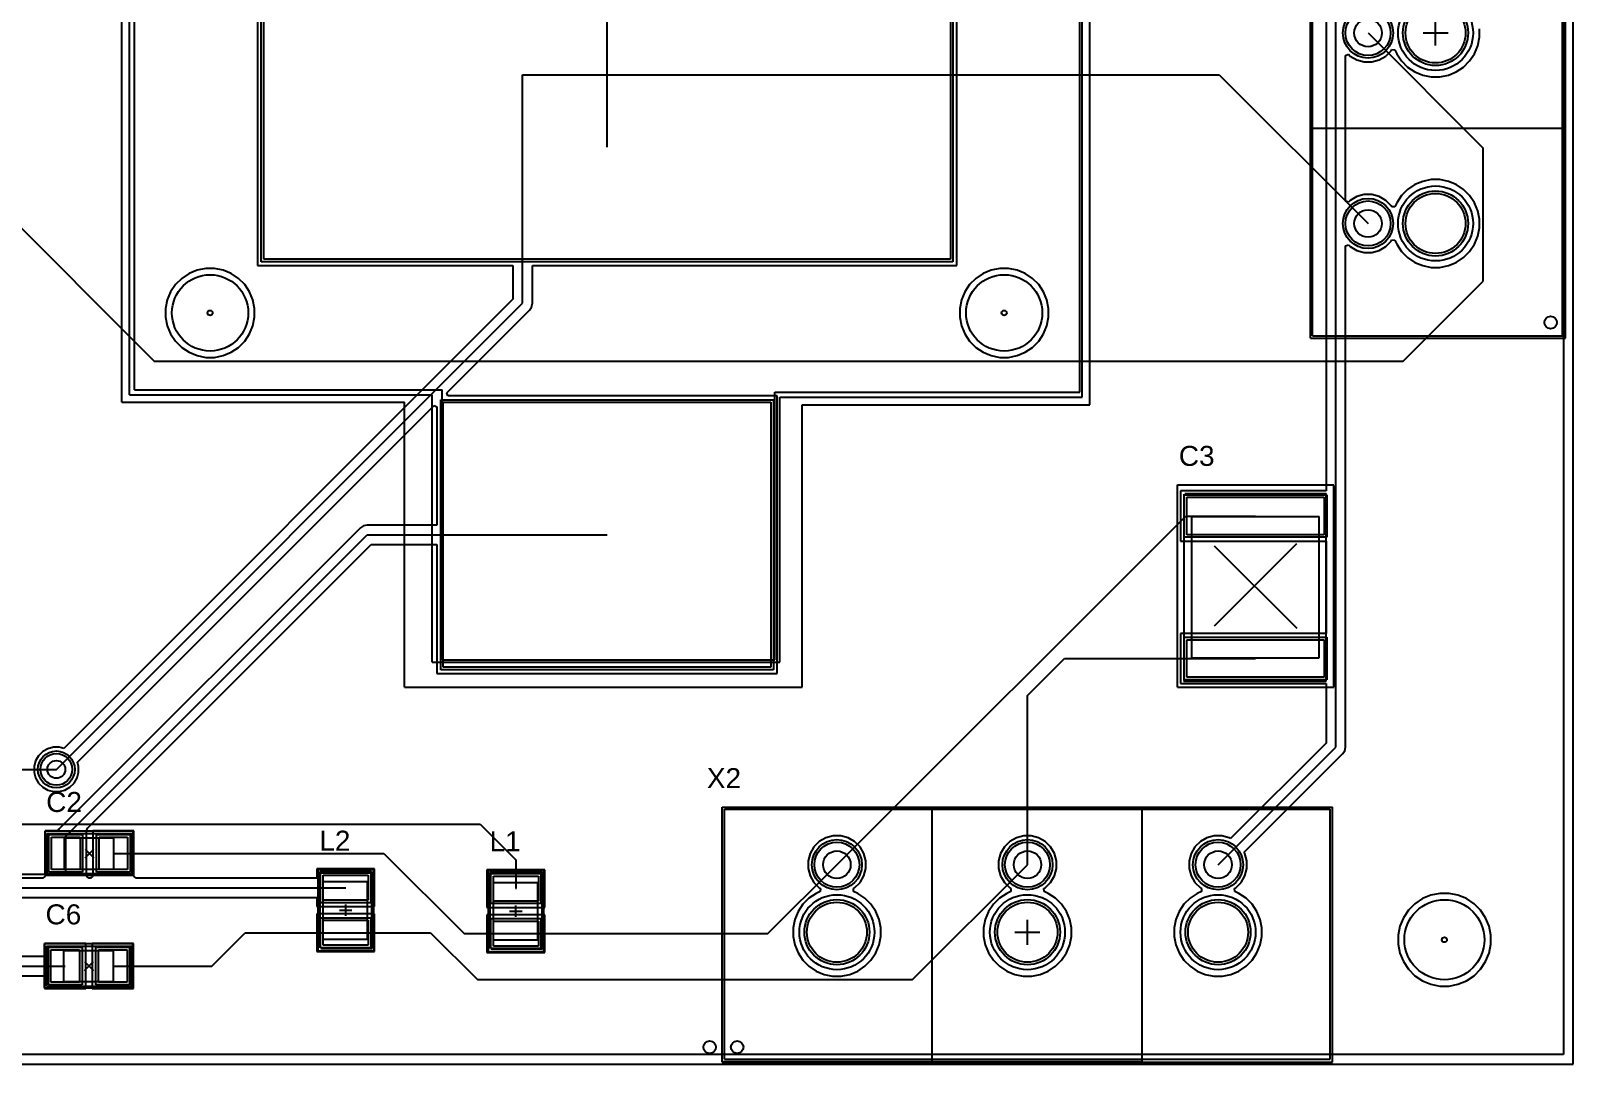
# Model space of a CAD drawing. Header units: millimetres. Extents: x 5 to 135, y 0 to 70.
# Drawn here: x 73.5 to 135.1, y 0 to 41.4 of the extents above; entities that cross this region are included whole.
import ezdxf

# ---------------------------------------------------------------- set-up
doc = ezdxf.new("R2010")
doc.units = ezdxf.units.MM
for name, color, linetype in [('BottomLayer', 5, 'Continuous'), ('BottomSolder', 6, 'Continuous'), ('Mechanical1', 6, 'Continuous'), ('Mechanical15', 56, 'Continuous'), ('MultiLayer', 9, 'Continuous'), ('PadHoleLayer', 156, 'Continuous'), ('TopLayer', 1, 'Continuous'), ('TopOverlay', 2, 'Continuous'), ('TopSolder', 216, 'Continuous'), ('ViaHoleLayer', 16, 'Continuous')]:
    doc.layers.add(name, color=color, linetype=linetype)
doc.styles.add('Arial', font='arial.ttf', dxfattribs={"height": 0.2})

# ---------------------------------------------------------------- blocks, each defined once
blk = doc.blocks.new('CON__WJ06_03P_1')
at = {"layer": 'BottomLayer'}
for centre, radius in [((-7.62, 2.7), 0.9), ((0, 2.7), 0.9), ((7.62, 2.7), 0.9), ((-7.62, 0), 1.2), ((0, 0), 1.2), ((7.62, 0), 1.2)]:
    blk.add_circle(centre, radius, dxfattribs=at)
at = {"layer": 'BottomSolder'}
for centre, radius in [((-7.62, 2.7), 1.002), ((0, 2.7), 1.002), ((7.62, 2.7), 1.002), ((-7.62, 0), 1.302), ((0, 0), 1.302), ((7.62, 0), 1.302)]:
    blk.add_circle(centre, radius, dxfattribs=at)
at = {"layer": 'Mechanical1'}
for p, q in [((-12.12, 4.92), (12.1, 4.92)), ((-12.12, -5.08), (-12.12, 4.92)), ((12.1, -5.08), (12.1, 4.92)), ((-12.12, -5.08), (12.1, -5.08))]:
    blk.add_line(p, q, dxfattribs=at)
blk.add_circle((-11.61, -4.6), 0.25, dxfattribs=at)
at = {"layer": 'Mechanical15'}
for p, q in [((-12.21, 5), (4.59, 5)), ((-12.21, -5.175), (-12.21, 5)), ((4.59, -5.175), (4.59, 5)), ((-0.5, 0), (0.5, 0)), ((0, -0.5), (0, 0.5)), ((-12.21, -5.175), (4.59, -5.175))]:
    blk.add_line(p, q, dxfattribs=at)
at = {"layer": 'MultiLayer'}
for centre, radius in [((-7.62, 2.7), 0.9), ((0, 2.7), 0.9), ((7.62, 2.7), 0.9), ((-7.62, 0), 1.2), ((0, 0), 1.2), ((7.62, 0), 1.2)]:
    blk.add_circle(centre, radius, dxfattribs=at)
at = {"layer": 'PadHoleLayer'}
for centre, radius in [((-7.62, 2.7), 0.55), ((0, 2.7), 0.55), ((7.62, 2.7), 0.55), ((-7.62, 0), 1.5), ((0, 0), 1.5), ((7.62, 0), 1.5)]:
    blk.add_circle(centre, radius, dxfattribs=at)
at = {"layer": 'TopLayer'}
for centre, radius in [((-7.62, 2.7), 0.9), ((0, 2.7), 0.9), ((7.62, 2.7), 0.9), ((-7.62, 0), 1.2), ((0, 0), 1.2), ((7.62, 0), 1.2)]:
    blk.add_circle(centre, radius, dxfattribs=at)
at = {"layer": 'TopOverlay'}
for p, q in [((-12.21, -5.2), (-12.21, 5)), ((-12.21, 5), (4.59, 5)), ((-3.81, -5.2), (-3.81, 5)), ((4.59, 5), (12.2, 5)), ((4.59, -5.2), (4.59, 5)), ((12.2, -5.2), (12.2, 5)), ((-12.21, -5.2), (4.59, -5.2)), ((4.59, -5.2), (12.2, -5.2))]:
    blk.add_line(p, q, dxfattribs=at)
blk.add_circle((-12.71, -4.6), 0.25, dxfattribs=at)
at = {"layer": 'TopSolder'}
for centre, radius in [((-7.62, 2.7), 1.002), ((0, 2.7), 1.002), ((7.62, 2.7), 1.002), ((-7.62, 0), 1.302), ((0, 0), 1.302), ((7.62, 0), 1.302)]:
    blk.add_circle(centre, radius, dxfattribs=at)
blk = doc.blocks.new('CON__WJ06_04P_2')
at = {"layer": 'BottomLayer'}
for centre, radius in [((-15.24, 2.7), 0.9), ((-7.62, 2.7), 0.9), ((0, 2.7), 0.9), ((7.63, 2.7), 0.9), ((-15.24, 0), 1.2), ((-7.62, 0), 1.2), ((0, 0), 1.2), ((7.62, 0), 1.2)]:
    blk.add_circle(centre, radius, dxfattribs=at)
at = {"layer": 'BottomSolder'}
for centre, radius in [((-15.24, 2.7), 1.002), ((-7.62, 2.7), 1.002), ((0, 2.7), 1.002), ((7.63, 2.7), 1.002), ((-15.24, 0), 1.302), ((-7.62, 0), 1.302), ((0, 0), 1.302), ((7.62, 0), 1.302)]:
    blk.add_circle(centre, radius, dxfattribs=at)
at = {"layer": 'Mechanical1'}
for p, q in [((-19.74, 4.92), (12.1, 4.92)), ((-19.74, 4.92), (-19.74, -5.08)), ((12.1, 4.92), (12.1, -5.08)), ((-19.74, -5.08), (12.1, -5.08))]:
    blk.add_line(p, q, dxfattribs=at)
blk.add_circle((-19.2, -4.6), 0.25, dxfattribs=at)
at = {"layer": 'Mechanical15'}
for p, q in [((-19.83, 5), (12.2, 5)), ((-19.83, 5), (-19.83, -5.175)), ((12.2, 5), (12.2, -5.175)), ((-8.12, 0), (-7.12, 0)), ((-7.62, 0.5), (-7.62, -0.5)), ((-19.83, -5.175), (12.2, -5.175))]:
    blk.add_line(p, q, dxfattribs=at)
at = {"layer": 'MultiLayer'}
for centre, radius in [((-15.24, 2.7), 0.9), ((-7.62, 2.7), 0.9), ((0, 2.7), 0.9), ((7.63, 2.7), 0.9), ((-15.24, 0), 1.2), ((-7.62, 0), 1.2), ((0, 0), 1.2), ((7.62, 0), 1.2)]:
    blk.add_circle(centre, radius, dxfattribs=at)
at = {"layer": 'PadHoleLayer'}
for centre, radius in [((-15.24, 2.7), 0.55), ((-7.62, 2.7), 0.55), ((0, 2.7), 0.55), ((7.63, 2.7), 0.55), ((-15.24, 0), 1.5), ((-7.62, 0), 1.5), ((0, 0), 1.5), ((7.62, 0), 1.5)]:
    blk.add_circle(centre, radius, dxfattribs=at)
at = {"layer": 'TopLayer'}
for centre, radius in [((-15.24, 2.7), 0.9), ((-7.62, 2.7), 0.9), ((0, 2.7), 0.9), ((7.63, 2.7), 0.9), ((-15.24, 0), 1.2), ((-7.62, 0), 1.2), ((0, 0), 1.2), ((7.62, 0), 1.2)]:
    blk.add_circle(centre, radius, dxfattribs=at)
at = {"layer": 'TopOverlay'}
for p, q in [((-19.83, 5), (-19.83, -5.2)), ((-19.83, 5), (-3.03, 5)), ((-11.43, 5), (-11.43, -5.2)), ((-3.87, 5), (12.2, 5)), ((-3.87, 5), (-3.87, -5.2)), ((3.78, 5), (3.78, -5.2)), ((12.2, 5), (12.2, -5.2)), ((-19.83, -5.2), (-3.03, -5.2)), ((-3.87, -5.2), (12.2, -5.2))]:
    blk.add_line(p, q, dxfattribs=at)
blk.add_circle((-19.2, -4.6), 0.25, dxfattribs=at)
at = {"layer": 'TopSolder'}
for centre, radius in [((-15.24, 2.7), 1.002), ((-7.62, 2.7), 1.002), ((0, 2.7), 1.002), ((7.63, 2.7), 1.002), ((-15.24, 0), 1.302), ((-7.62, 0), 1.302), ((0, 0), 1.302), ((7.62, 0), 1.302)]:
    blk.add_circle(centre, radius, dxfattribs=at)
blk = doc.blocks.new('MOSFET_4')
at = {"layer": 'BottomLayer'}
for p, q in [((-6.55, 23.7), (6.55, 23.7)), ((-6.55, 13.1), (-6.55, 23.7)), ((6.55, 23.7), (6.55, 13.1)), ((6.55, 13.1), (-6.55, 13.1)), ((-13.725, 7.375), (13.725, 7.375)), ((-13.725, -7.375), (-13.725, 7.375)), ((13.725, 7.375), (13.725, -7.375)), ((13.725, -7.375), (-13.725, -7.375)), ((-6.55, -13.1), (6.55, -13.1)), ((-6.55, -23.7), (-6.55, -13.1)), ((6.55, -13.1), (6.55, -23.7)), ((6.55, -23.7), (-6.55, -23.7))]:
    blk.add_line(p, q, dxfattribs=at)
at = {"layer": 'BottomSolder'}
for p, q in [((-6.652, 23.802), (6.652, 23.802)), ((-6.652, 12.998), (-6.652, 23.802)), ((6.652, 23.802), (6.652, 12.998)), ((6.652, 12.998), (-6.652, 12.998)), ((-13.827, 7.477), (13.827, 7.477)), ((-13.827, -7.477), (-13.827, 7.477)), ((13.827, 7.477), (13.827, -7.477)), ((13.827, -7.477), (-13.827, -7.477)), ((-6.652, -12.998), (6.652, -12.998)), ((-6.652, -23.802), (-6.652, -12.998)), ((6.652, -12.998), (6.652, -23.802)), ((6.652, -23.802), (-6.652, -23.802))]:
    blk.add_line(p, q, dxfattribs=at)
for centre in [(-15.875, 9.525), (15.875, 9.525), (-15.875, -9.525), (15.875, -9.525)]:
    blk.add_circle(centre, 0.102, dxfattribs=at)
at = {"layer": 'Mechanical1'}
for p, q in [((-6.7, 23.4), (6.7, 23.4)), ((-6.7, 12.7), (-6.7, 23.4)), ((6.7, 12.6), (6.7, 23.4)), ((-18.9, 12.7), (-6.7, 12.7)), ((-18.9, -12.6), (-18.9, 12.7)), ((6.7, 12.6), (18.9, 12.6)), ((18.9, -12.7), (18.9, 12.6)), ((-18.9, -12.6), (-6.6, -12.6)), ((-6.6, -23.4), (-6.6, -12.6)), ((6.7, -23.4), (6.7, -12.7)), ((6.7, -12.7), (18.9, -12.7)), ((-6.6, -23.4), (6.7, -23.4))]:
    blk.add_line(p, q, dxfattribs=at)
at = {"layer": 'Mechanical15'}
for p, q in [((-6.8, 23.5), (-6.7, 23.6)), ((-6.8, 12.9), (-6.8, 23.5)), ((-6.7, 23.6), (6.9, 23.6)), ((6.9, 12.8), (6.9, 23.6)), ((-19.1, 12.9), (-6.8, 12.9)), ((-19.1, -12.8), (-19.1, 12.9)), ((6.9, 12.8), (19, 12.8)), ((19, -12.9), (19, 12.8)), ((0, -2.9), (0, 2.5)), ((-2.3, 0), (2.2, 0)), ((-19.1, -12.8), (-7, -12.8)), ((-7, -23.5), (-7, -12.8)), ((6.9, -23.5), (6.9, -12.9)), ((6.9, -12.9), (6.9, -12.9)), ((6.9, -12.9), (19, -12.9)), ((-7, -23.5), (6.9, -23.5))]:
    blk.add_line(p, q, dxfattribs=at)
at = {"layer": 'MultiLayer'}
for p, q in [((-6.55, 23.7), (6.55, 23.7)), ((-6.55, 13.1), (-6.55, 23.7)), ((6.55, 23.7), (6.55, 13.1)), ((6.55, 13.1), (-6.55, 13.1)), ((-13.725, 7.375), (13.725, 7.375)), ((-13.725, -7.375), (-13.725, 7.375)), ((13.725, 7.375), (13.725, -7.375)), ((13.725, -7.375), (-13.725, -7.375)), ((-6.55, -13.1), (6.55, -13.1)), ((-6.55, -23.7), (-6.55, -13.1)), ((6.55, -13.1), (6.55, -23.7)), ((6.55, -23.7), (-6.55, -23.7))]:
    blk.add_line(p, q, dxfattribs=at)
at = {"layer": 'PadHoleLayer'}
for centre in [(-15.875, 9.525), (15.875, 9.525), (-15.875, -9.525), (15.875, -9.525)]:
    blk.add_circle(centre, 1.525, dxfattribs=at)
at = {"layer": 'TopLayer'}
for p, q in [((-6.55, 23.7), (6.55, 23.7)), ((-6.55, 13.1), (-6.55, 23.7)), ((6.55, 23.7), (6.55, 13.1)), ((6.55, 13.1), (-6.55, 13.1)), ((-13.725, 7.375), (13.725, 7.375)), ((-13.725, -7.375), (-13.725, 7.375)), ((13.725, 7.375), (13.725, -7.375)), ((13.725, -7.375), (-13.725, -7.375)), ((-6.55, -13.1), (6.55, -13.1)), ((-6.55, -23.7), (-6.55, -13.1)), ((6.55, -13.1), (6.55, -23.7)), ((6.55, -23.7), (-6.55, -23.7))]:
    blk.add_line(p, q, dxfattribs=at)
at = {"layer": 'TopOverlay'}
for p, q in [((-7.9, 24.3), (7.8, 24.3)), ((-7.9, 13.1), (-7.9, 24.3)), ((7.8, 13.1), (7.8, 24.3)), ((-19.4, 13.1), (-7.9, 13.1)), ((-19.4, -13.1), (-19.4, 13.1)), ((7.8, 13.1), (19.3, 13.1)), ((19.3, -13.2), (19.3, 13.1)), ((-19.4, -13.1), (-8.1, -13.1)), ((-8.1, -24.5), (-8.1, -13.1)), ((7.8, -13.2), (19.3, -13.2)), ((7.8, -24.5), (7.8, -13.2)), ((-8.1, -24.5), (7.8, -24.5))]:
    blk.add_line(p, q, dxfattribs=at)
at = {"layer": 'TopSolder'}
for p, q in [((-6.652, 23.802), (6.652, 23.802)), ((-6.652, 12.998), (-6.652, 23.802)), ((6.652, 23.802), (6.652, 12.998)), ((6.652, 12.998), (-6.652, 12.998)), ((-13.827, 7.477), (13.827, 7.477)), ((-13.827, -7.477), (-13.827, 7.477)), ((13.827, 7.477), (13.827, -7.477)), ((13.827, -7.477), (-13.827, -7.477)), ((-6.652, -12.998), (6.652, -12.998)), ((-6.652, -23.802), (-6.652, -12.998)), ((6.652, -12.998), (6.652, -23.802)), ((6.652, -23.802), (-6.652, -23.802))]:
    blk.add_line(p, q, dxfattribs=at)
for centre in [(-15.875, 9.525), (15.875, 9.525), (-15.875, -9.525), (15.875, -9.525)]:
    blk.add_circle(centre, 0.102, dxfattribs=at)
blk = doc.blocks.new('INDUCTOR_0805_15')
at = {"layer": 'BottomLayer'}
for p, q in [((-1.4, 0.9), (-0.4, 0.9)), ((-1.4, -0.9), (-1.4, 0.9)), ((-0.4, 0.9), (-0.4, -0.9)), ((0.4, 0.9), (1.4, 0.9)), ((0.4, -0.9), (0.4, 0.9)), ((1.4, 0.9), (1.4, -0.9)), ((-0.4, -0.9), (-1.4, -0.9)), ((1.4, -0.9), (0.4, -0.9))]:
    blk.add_line(p, q, dxfattribs=at)
at = {"layer": 'BottomSolder'}
for p, q in [((-1.502, 1.002), (-0.298, 1.002)), ((-1.502, -1.002), (-1.502, 1.002)), ((-0.298, 1.002), (-0.298, -1.002)), ((0.298, 1.002), (1.502, 1.002)), ((0.298, -1.002), (0.298, 1.002)), ((1.502, 1.002), (1.502, -1.002)), ((-0.298, -1.002), (-1.502, -1.002)), ((1.502, -1.002), (0.298, -1.002))]:
    blk.add_line(p, q, dxfattribs=at)
at = {"layer": 'Mechanical1'}
for p, q in [((-1.15, 0.9), (1.15, 0.9)), ((-1.15, 0.9), (-1.15, -0.875)), ((1.15, 0.9), (1.15, -0.875)), ((-1.15, -0.875), (1.15, -0.875))]:
    blk.add_line(p, q, dxfattribs=at)
at = {"layer": 'Mechanical15'}
for p, q in [((-1.525, 1), (-1.525, -1.05)), ((-1.5, 1.025), (1.55, 1.025)), ((1.55, 1.025), (1.55, -1.025)), ((-0.225, 0), (0.225, 0)), ((0, 0.25), (0, -0.25)), ((-1.525, -1.05), (1.525, -1.05)), ((1.55, -1.025), (1.525, -1.05))]:
    blk.add_line(p, q, dxfattribs=at)
at = {"layer": 'MultiLayer'}
for p, q in [((-1.4, 0.9), (-0.4, 0.9)), ((-1.4, -0.9), (-1.4, 0.9)), ((-0.4, 0.9), (-0.4, -0.9)), ((0.4, 0.9), (1.4, 0.9)), ((0.4, -0.9), (0.4, 0.9)), ((1.4, 0.9), (1.4, -0.9)), ((-0.4, -0.9), (-1.4, -0.9)), ((1.4, -0.9), (0.4, -0.9))]:
    blk.add_line(p, q, dxfattribs=at)
at = {"layer": 'TopLayer'}
for p, q in [((-1.4, 0.9), (-0.4, 0.9)), ((-1.4, -0.9), (-1.4, 0.9)), ((-0.4, 0.9), (-0.4, -0.9)), ((0.4, 0.9), (1.4, 0.9)), ((0.4, -0.9), (0.4, 0.9)), ((1.4, 0.9), (1.4, -0.9)), ((-0.4, -0.9), (-1.4, -0.9)), ((1.4, -0.9), (0.4, -0.9))]:
    blk.add_line(p, q, dxfattribs=at)
at = {"layer": 'TopOverlay'}
for p, q in [((-1.625, 1.1), (1.625, 1.1)), ((-1.625, 1.1), (-1.625, -1.125)), ((1.625, 1.1), (1.625, 1.1)), ((1.625, 1.1), (1.625, -1.125)), ((-1.625, -1.125), (1.625, -1.125))]:
    blk.add_line(p, q, dxfattribs=at)
at = {"layer": 'TopSolder'}
for p, q in [((-1.502, 1.002), (-0.298, 1.002)), ((-1.502, -1.002), (-1.502, 1.002)), ((-0.298, 1.002), (-0.298, -1.002)), ((0.298, 1.002), (1.502, 1.002)), ((0.298, -1.002), (0.298, 1.002)), ((1.502, 1.002), (1.502, -1.002)), ((-0.298, -1.002), (-1.502, -1.002)), ((1.502, -1.002), (0.298, -1.002))]:
    blk.add_line(p, q, dxfattribs=at)
blk = doc.blocks.new('INDUCTOR_0805_16')
at = {"layer": 'BottomLayer'}
for p, q in [((-1.4, 0.9), (-0.4, 0.9)), ((-1.4, -0.9), (-1.4, 0.9)), ((-0.4, 0.9), (-0.4, -0.9)), ((0.4, 0.9), (1.4, 0.9)), ((0.4, -0.9), (0.4, 0.9)), ((1.4, 0.9), (1.4, -0.9)), ((-0.4, -0.9), (-1.4, -0.9)), ((1.4, -0.9), (0.4, -0.9))]:
    blk.add_line(p, q, dxfattribs=at)
at = {"layer": 'BottomSolder'}
for p, q in [((-1.502, 1.002), (-0.298, 1.002)), ((-1.502, -1.002), (-1.502, 1.002)), ((-0.298, 1.002), (-0.298, -1.002)), ((0.298, 1.002), (1.502, 1.002)), ((0.298, -1.002), (0.298, 1.002)), ((1.502, 1.002), (1.502, -1.002)), ((-0.298, -1.002), (-1.502, -1.002)), ((1.502, -1.002), (0.298, -1.002))]:
    blk.add_line(p, q, dxfattribs=at)
at = {"layer": 'Mechanical1'}
for p, q in [((-1.15, 0.9), (1.15, 0.9)), ((-1.15, 0.9), (-1.15, -0.875)), ((1.15, 0.9), (1.15, -0.875)), ((-1.15, -0.875), (1.15, -0.875))]:
    blk.add_line(p, q, dxfattribs=at)
at = {"layer": 'Mechanical15'}
for p, q in [((-1.525, 1), (-1.525, -1.05)), ((-1.5, 1.025), (1.55, 1.025)), ((1.55, 1.025), (1.55, -1.025)), ((0, 0.25), (0, -0.25)), ((-0.225, 0), (0.225, 0)), ((-1.525, -1.05), (1.525, -1.05)), ((1.55, -1.025), (1.525, -1.05))]:
    blk.add_line(p, q, dxfattribs=at)
at = {"layer": 'MultiLayer'}
for p, q in [((-1.4, 0.9), (-0.4, 0.9)), ((-1.4, -0.9), (-1.4, 0.9)), ((-0.4, 0.9), (-0.4, -0.9)), ((0.4, 0.9), (1.4, 0.9)), ((0.4, -0.9), (0.4, 0.9)), ((1.4, 0.9), (1.4, -0.9)), ((-0.4, -0.9), (-1.4, -0.9)), ((1.4, -0.9), (0.4, -0.9))]:
    blk.add_line(p, q, dxfattribs=at)
at = {"layer": 'TopLayer'}
for p, q in [((-1.4, 0.9), (-0.4, 0.9)), ((-1.4, -0.9), (-1.4, 0.9)), ((-0.4, 0.9), (-0.4, -0.9)), ((0.4, 0.9), (1.4, 0.9)), ((0.4, -0.9), (0.4, 0.9)), ((1.4, 0.9), (1.4, -0.9)), ((-0.4, -0.9), (-1.4, -0.9)), ((1.4, -0.9), (0.4, -0.9))]:
    blk.add_line(p, q, dxfattribs=at)
at = {"layer": 'TopOverlay'}
for p, q in [((-1.625, 1.1), (1.625, 1.1)), ((-1.625, 1.1), (-1.625, -1.125)), ((1.625, 1.1), (1.625, 1.1)), ((1.625, 1.1), (1.625, -1.125)), ((-1.625, -1.125), (1.625, -1.125))]:
    blk.add_line(p, q, dxfattribs=at)
at = {"layer": 'TopSolder'}
for p, q in [((-1.502, 1.002), (-0.298, 1.002)), ((-1.502, -1.002), (-1.502, 1.002)), ((-0.298, 1.002), (-0.298, -1.002)), ((0.298, 1.002), (1.502, 1.002)), ((0.298, -1.002), (0.298, 1.002)), ((1.502, 1.002), (1.502, -1.002)), ((-0.298, -1.002), (-1.502, -1.002)), ((1.502, -1.002), (0.298, -1.002))]:
    blk.add_line(p, q, dxfattribs=at)
blk = doc.blocks.new('CAP_0805_17')
at = {"layer": 'BottomLayer'}
for p, q in [((-1.52, 0.65), (-0.38, 0.65)), ((-1.52, -0.65), (-1.52, 0.65)), ((-0.38, 0.65), (-0.38, -0.65)), ((0.38, 0.65), (1.52, 0.65)), ((0.38, -0.65), (0.38, 0.65)), ((1.52, 0.65), (1.52, -0.65)), ((-0.38, -0.65), (-1.52, -0.65)), ((1.52, -0.65), (0.38, -0.65))]:
    blk.add_line(p, q, dxfattribs=at)
at = {"layer": 'BottomSolder'}
for p, q in [((-1.622, 0.752), (-0.278, 0.752)), ((-1.622, -0.752), (-1.622, 0.752)), ((-0.278, 0.752), (-0.278, -0.752)), ((0.278, 0.752), (1.622, 0.752)), ((0.278, -0.752), (0.278, 0.752)), ((1.622, 0.752), (1.622, -0.752)), ((-0.278, -0.752), (-1.622, -0.752)), ((1.622, -0.752), (0.278, -0.752))]:
    blk.add_line(p, q, dxfattribs=at)
at = {"layer": 'Mechanical1'}
for p, q in [((1, 0.625), (-0.975, 0.625)), ((-0.975, 0.625), (-0.975, -0.625)), ((1, 0.625), (1, -0.625)), ((1, -0.625), (-0.975, -0.625))]:
    blk.add_line(p, q, dxfattribs=at)
at = {"layer": 'Mechanical15'}
for p, q in [((1.7, 0.8), (-1.7, 0.8)), ((-1.7, 0.8), (-1.7, -0.8)), ((1.7, 0.8), (1.7, -0.8)), ((0.175, 0.175), (-0.175, -0.175)), ((0.175, -0.175), (-0.175, 0.175)), ((1.7, -0.8), (-1.7, -0.8))]:
    blk.add_line(p, q, dxfattribs=at)
at = {"layer": 'MultiLayer'}
for p, q in [((-1.52, 0.65), (-0.38, 0.65)), ((-1.52, -0.65), (-1.52, 0.65)), ((-0.38, 0.65), (-0.38, -0.65)), ((0.38, 0.65), (1.52, 0.65)), ((0.38, -0.65), (0.38, 0.65)), ((1.52, 0.65), (1.52, -0.65)), ((-0.38, -0.65), (-1.52, -0.65)), ((1.52, -0.65), (0.38, -0.65))]:
    blk.add_line(p, q, dxfattribs=at)
at = {"layer": 'TopLayer'}
for p, q in [((-1.52, 0.65), (-0.38, 0.65)), ((-1.52, -0.65), (-1.52, 0.65)), ((-0.38, 0.65), (-0.38, -0.65)), ((0.38, 0.65), (1.52, 0.65)), ((0.38, -0.65), (0.38, 0.65)), ((1.52, 0.65), (1.52, -0.65)), ((-0.38, -0.65), (-1.52, -0.65)), ((1.52, -0.65), (0.38, -0.65))]:
    blk.add_line(p, q, dxfattribs=at)
at = {"layer": 'TopOverlay'}
for p, q in [((-1.75, 0.875), (-1.75, -0.9)), ((1.775, 0.875), (-1.75, 0.875)), ((1.775, 0.875), (1.775, -0.9)), ((1.775, -0.9), (-1.75, -0.9))]:
    blk.add_line(p, q, dxfattribs=at)
at = {"layer": 'TopSolder'}
for p, q in [((-1.622, 0.752), (-0.278, 0.752)), ((-1.622, -0.752), (-1.622, 0.752)), ((-0.278, 0.752), (-0.278, -0.752)), ((0.278, 0.752), (1.622, 0.752)), ((0.278, -0.752), (0.278, 0.752)), ((1.622, 0.752), (1.622, -0.752)), ((-0.278, -0.752), (-1.622, -0.752)), ((1.622, -0.752), (0.278, -0.752))]:
    blk.add_line(p, q, dxfattribs=at)
blk = doc.blocks.new('CAP_2220_20')
at = {"layer": 'BottomLayer'}
for p, q in [((-3.6, 2.75), (-2.1, 2.75)), ((-3.6, -2.75), (-3.6, 2.75)), ((-2.1, 2.75), (-2.1, -2.75)), ((2.1, 2.75), (3.6, 2.75)), ((2.1, -2.75), (2.1, 2.75)), ((3.6, 2.75), (3.6, -2.75)), ((-2.1, -2.75), (-3.6, -2.75)), ((3.6, -2.75), (2.1, -2.75))]:
    blk.add_line(p, q, dxfattribs=at)
at = {"layer": 'BottomSolder'}
for p, q in [((-3.702, 2.852), (-1.998, 2.852)), ((-3.702, -2.852), (-3.702, 2.852)), ((-1.998, 2.852), (-1.998, -2.852)), ((1.998, 2.852), (3.702, 2.852)), ((1.998, -2.852), (1.998, 2.852)), ((3.702, 2.852), (3.702, -2.852)), ((-1.998, -2.852), (-3.702, -2.852)), ((3.702, -2.852), (1.998, -2.852))]:
    blk.add_line(p, q, dxfattribs=at)
at = {"layer": 'Mechanical1'}
for p, q in [((-2.825, 2.55), (-2.825, -2.55)), ((-2.825, 2.55), (2.825, 2.55)), ((2.825, 2.55), (2.825, -2.55)), ((-2.825, -2.55), (2.825, -2.55))]:
    blk.add_line(p, q, dxfattribs=at)
at = {"layer": 'Mechanical15'}
for p, q in [((-3.75, 2.875), (-3.75, -2.825)), ((-3.725, 2.85), (3.725, 2.85)), ((3.75, 2.825), (3.75, -2.825)), ((1.659, 1.648), (-1.641, -1.652)), ((-1.538, 1.637), (1.75, -1.65)), ((-3.75, -2.825), (3.75, -2.825))]:
    blk.add_line(p, q, dxfattribs=at)
at = {"layer": 'MultiLayer'}
for p, q in [((-3.6, 2.75), (-2.1, 2.75)), ((-3.6, -2.75), (-3.6, 2.75)), ((-2.1, 2.75), (-2.1, -2.75)), ((2.1, 2.75), (3.6, 2.75)), ((2.1, -2.75), (2.1, 2.75)), ((3.6, 2.75), (3.6, -2.75)), ((-2.1, -2.75), (-3.6, -2.75)), ((3.6, -2.75), (2.1, -2.75))]:
    blk.add_line(p, q, dxfattribs=at)
at = {"layer": 'TopLayer'}
for p, q in [((-3.6, 2.75), (-2.1, 2.75)), ((-3.6, -2.75), (-3.6, 2.75)), ((-2.1, 2.75), (-2.1, -2.75)), ((2.1, 2.75), (3.6, 2.75)), ((2.1, -2.75), (2.1, 2.75)), ((3.6, 2.75), (3.6, -2.75)), ((-2.1, -2.75), (-3.6, -2.75)), ((3.6, -2.75), (2.1, -2.75))]:
    blk.add_line(p, q, dxfattribs=at)
at = {"layer": 'TopOverlay'}
for p, q in [((-4, 3.125), (-4, -3.125)), ((-4, 3.125), (4.1, 3.125)), ((4.1, 3.125), (4.1, -3.125)), ((-4, -3.125), (4.075, -3.125))]:
    blk.add_line(p, q, dxfattribs=at)
at = {"layer": 'TopSolder'}
for p, q in [((-3.702, 2.852), (-1.998, 2.852)), ((-3.702, -2.852), (-3.702, 2.852)), ((-1.998, 2.852), (-1.998, -2.852)), ((1.998, 2.852), (3.702, 2.852)), ((1.998, -2.852), (1.998, 2.852)), ((3.702, 2.852), (3.702, -2.852)), ((-1.998, -2.852), (-3.702, -2.852)), ((3.702, -2.852), (1.998, -2.852))]:
    blk.add_line(p, q, dxfattribs=at)
blk = doc.blocks.new('CAP_0805_21')
at = {"layer": 'BottomLayer'}
for p, q in [((-1.52, 0.65), (-0.38, 0.65)), ((-1.52, -0.65), (-1.52, 0.65)), ((-0.38, 0.65), (-0.38, -0.65)), ((0.38, 0.65), (1.52, 0.65)), ((0.38, -0.65), (0.38, 0.65)), ((1.52, 0.65), (1.52, -0.65)), ((-0.38, -0.65), (-1.52, -0.65)), ((1.52, -0.65), (0.38, -0.65))]:
    blk.add_line(p, q, dxfattribs=at)
at = {"layer": 'BottomSolder'}
for p, q in [((-1.622, 0.752), (-0.278, 0.752)), ((-1.622, -0.752), (-1.622, 0.752)), ((-0.278, 0.752), (-0.278, -0.752)), ((0.278, 0.752), (1.622, 0.752)), ((0.278, -0.752), (0.278, 0.752)), ((1.622, 0.752), (1.622, -0.752)), ((-0.278, -0.752), (-1.622, -0.752)), ((1.622, -0.752), (0.278, -0.752))]:
    blk.add_line(p, q, dxfattribs=at)
at = {"layer": 'Mechanical1'}
for p, q in [((1, 0.625), (-0.975, 0.625)), ((-0.975, 0.625), (-0.975, -0.625)), ((1, 0.625), (1, -0.625)), ((1, -0.625), (-0.975, -0.625))]:
    blk.add_line(p, q, dxfattribs=at)
at = {"layer": 'Mechanical15'}
for p, q in [((1.7, 0.8), (-1.7, 0.8)), ((-1.7, 0.8), (-1.7, -0.8)), ((1.7, 0.8), (1.7, -0.8)), ((0.175, 0.175), (-0.175, -0.175)), ((0.175, -0.175), (-0.175, 0.175)), ((1.7, -0.8), (-1.7, -0.8))]:
    blk.add_line(p, q, dxfattribs=at)
at = {"layer": 'MultiLayer'}
for p, q in [((-1.52, 0.65), (-0.38, 0.65)), ((-1.52, -0.65), (-1.52, 0.65)), ((-0.38, 0.65), (-0.38, -0.65)), ((0.38, 0.65), (1.52, 0.65)), ((0.38, -0.65), (0.38, 0.65)), ((1.52, 0.65), (1.52, -0.65)), ((-0.38, -0.65), (-1.52, -0.65)), ((1.52, -0.65), (0.38, -0.65))]:
    blk.add_line(p, q, dxfattribs=at)
at = {"layer": 'TopLayer'}
for p, q in [((-1.52, 0.65), (-0.38, 0.65)), ((-1.52, -0.65), (-1.52, 0.65)), ((-0.38, 0.65), (-0.38, -0.65)), ((0.38, 0.65), (1.52, 0.65)), ((0.38, -0.65), (0.38, 0.65)), ((1.52, 0.65), (1.52, -0.65)), ((-0.38, -0.65), (-1.52, -0.65)), ((1.52, -0.65), (0.38, -0.65))]:
    blk.add_line(p, q, dxfattribs=at)
at = {"layer": 'TopOverlay'}
for p, q in [((-1.75, 0.875), (-1.75, -0.9)), ((1.775, 0.875), (-1.75, 0.875)), ((1.775, 0.875), (1.775, -0.9)), ((1.775, -0.9), (-1.75, -0.9))]:
    blk.add_line(p, q, dxfattribs=at)
at = {"layer": 'TopSolder'}
for p, q in [((-1.622, 0.752), (-0.278, 0.752)), ((-1.622, -0.752), (-1.622, 0.752)), ((-0.278, 0.752), (-0.278, -0.752)), ((0.278, 0.752), (1.622, 0.752)), ((0.278, -0.752), (0.278, 0.752)), ((1.622, 0.752), (1.622, -0.752)), ((-0.278, -0.752), (-1.622, -0.752)), ((1.622, -0.752), (0.278, -0.752))]:
    blk.add_line(p, q, dxfattribs=at)

msp = doc.modelspace()

# ---------------------------------------------------------------- linework, layer by layer
at = {"layer": 'BottomLayer'}
for p, q in [((126.944, 41.268), (131.547, 36.665)), ((66.862, 39.691), (78.41, 28.143)), ((96.521, 39.597), (120.995, 39.597)), ((120.995, 39.597), (126.944, 33.648)), ((131.547, 31.344), (131.547, 36.665)), ((128.346, 28.143), (131.547, 31.344)), ((78.41, 28.143), (128.346, 28.143)), ((105.708, 8), (119.655, 21.947)), ((119.655, 21.947), (122.446, 21.947)), ((113.328, 14.767), (114.808, 16.247)), ((114.808, 16.247), (122.446, 16.247)), ((113.328, 8), (113.328, 14.767)), ((41.986, 11.811), (74.498, 11.811)), ((65.456, 9.627), (91.44, 9.627)), ((91.44, 9.627), (92.888, 8.179)), ((74.876, 7.62), (74.876, 8.451)), ((76.776, 8.451), (87.597, 8.451)), ((87.597, 8.451), (90.805, 5.243)), ((92.888, 7.043), (92.888, 8.179)), ((45.771, 7.62), (74.876, 7.62)), ((102.951, 5.243), (105.708, 8)), ((108.732, 3.404), (113.328, 8)), ((92.871, 7.043), (92.888, 7.043)), ((80.721, 3.945), (82.051, 5.276)), ((82.051, 5.276), (86.067, 5.276)), ((86.067, 5.276), (89.459, 5.276)), ((89.459, 5.276), (91.331, 3.404)), ((90.805, 5.243), (92.871, 5.243)), ((92.871, 5.243), (102.951, 5.243)), ((76.754, 3.945), (80.721, 3.945)), ((91.331, 3.404), (108.732, 3.404))]:
    msp.add_line(p, q, dxfattribs=at)
msp.add_circle((74.498, 11.811), 0.635, dxfattribs=at)
at = {"layer": 'BottomSolder'}
for centre, radius in [((74.498, 11.811), 0.737), ((130, 5), 0.102)]:
    msp.add_circle(centre, radius, dxfattribs=at)
at = {"layer": 'PadHoleLayer'}
msp.add_circle((130, 5), 1.6, dxfattribs=at)
at = {"layer": 'TopLayer'}
for p, q in [((135.146, 0.021), (135.146, 70.021)), ((134.758, 69.632), (134.758, 0.409)), ((125.265, 47.597), (125.265, 22.951)), ((125.654, 12.706), (125.654, 47.597)), ((82.542, 47.226), (82.542, 31.968)), ((110.5, 31.968), (110.5, 47.226)), ((131.398, 41.095), (131.398, 41.44)), ((131.198, 40.437), (131.331, 40.756)), ((131.331, 40.756), (131.398, 41.095)), ((126.042, 40.372), (126.16, 40.42)), ((126.042, 34.544), (126.042, 40.372)), ((126.16, 40.42), (126.236, 40.344)), ((126.236, 40.344), (126.499, 40.192)), ((126.499, 40.192), (126.792, 40.114)), ((126.792, 40.114), (127.096, 40.114)), ((127.096, 40.114), (127.39, 40.192)), ((127.39, 40.192), (127.653, 40.344)), ((127.653, 40.344), (127.868, 40.559)), ((127.868, 40.559), (127.896, 40.608)), ((127.896, 40.608), (128.022, 40.599)), ((128.022, 40.599), (128.09, 40.437)), ((128.09, 40.437), (128.282, 40.15)), ((128.282, 40.15), (128.526, 39.905)), ((130.762, 39.905), (131.007, 40.15)), ((131.007, 40.15), (131.198, 40.437)), ((93.142, 30.455), (93.142, 39.597)), ((93.142, 39.597), (96.521, 39.597)), ((128.526, 39.905), (128.813, 39.713)), ((128.813, 39.713), (129.132, 39.581)), ((129.132, 39.581), (129.471, 39.514)), ((129.471, 39.514), (129.817, 39.514)), ((129.817, 39.514), (130.156, 39.581)), ((130.156, 39.581), (130.475, 39.713)), ((130.475, 39.713), (130.762, 39.905)), ((128.813, 35.202), (128.526, 35.01)), ((129.132, 35.334), (128.813, 35.202)), ((129.471, 35.402), (129.132, 35.334)), ((129.817, 35.402), (129.471, 35.402)), ((130.156, 35.334), (129.817, 35.402)), ((130.475, 35.202), (130.156, 35.334)), ((130.762, 35.01), (130.475, 35.202)), ((126.16, 34.495), (126.042, 34.544)), ((126.236, 34.571), (126.16, 34.495)), ((126.499, 34.723), (126.236, 34.571)), ((126.792, 34.802), (126.499, 34.723)), ((127.096, 34.802), (126.792, 34.802)), ((127.39, 34.723), (127.096, 34.802)), ((127.653, 34.571), (127.39, 34.723)), ((127.868, 34.356), (127.653, 34.571)), ((128.282, 34.766), (128.09, 34.479)), ((128.526, 35.01), (128.282, 34.766)), ((131.007, 34.766), (130.762, 35.01)), ((131.198, 34.479), (131.007, 34.766)), ((127.896, 34.308), (127.868, 34.356)), ((128.022, 34.316), (127.896, 34.308)), ((128.09, 34.479), (128.022, 34.316)), ((131.331, 34.159), (131.198, 34.479)), ((131.398, 33.82), (131.331, 34.159)), ((131.331, 33.136), (131.398, 33.475)), ((131.398, 33.475), (131.398, 33.82)), ((126.042, 32.752), (126.16, 32.8)), ((126.042, 12.706), (126.042, 32.752)), ((126.16, 32.8), (126.236, 32.724)), ((126.236, 32.724), (126.499, 32.572)), ((127.39, 32.572), (127.653, 32.724)), ((127.653, 32.724), (127.868, 32.939)), ((127.868, 32.939), (127.896, 32.988)), ((127.896, 32.988), (128.022, 32.979)), ((128.022, 32.979), (128.09, 32.817)), ((128.09, 32.817), (128.282, 32.53)), ((131.007, 32.53), (131.198, 32.817)), ((131.198, 32.817), (131.331, 33.136)), ((126.499, 32.572), (126.792, 32.494)), ((126.792, 32.494), (127.096, 32.494)), ((127.096, 32.494), (127.39, 32.572)), ((128.282, 32.53), (128.526, 32.285)), ((128.526, 32.285), (128.813, 32.093)), ((128.813, 32.093), (129.132, 31.961)), ((130.156, 31.961), (130.475, 32.093)), ((130.475, 32.093), (130.762, 32.285)), ((130.762, 32.285), (131.007, 32.53)), ((79.512, 31.454), (79.264, 31.206)), ((79.803, 31.649), (79.512, 31.454)), ((80.127, 31.783), (79.803, 31.649)), ((80.47, 31.851), (80.127, 31.783)), ((80.821, 31.851), (80.47, 31.851)), ((81.165, 31.783), (80.821, 31.851)), ((81.488, 31.649), (81.165, 31.783)), ((81.78, 31.454), (81.488, 31.649)), ((82.028, 31.206), (81.78, 31.454)), ((82.542, 31.968), (92.753, 31.968)), ((92.753, 31.968), (92.753, 30.616)), ((93.53, 30.455), (93.53, 31.968)), ((93.53, 31.968), (110.5, 31.968)), ((111.262, 31.454), (111.014, 31.206)), ((111.553, 31.649), (111.262, 31.454)), ((111.877, 31.783), (111.553, 31.649)), ((112.22, 31.851), (111.877, 31.783)), ((112.571, 31.851), (112.22, 31.851)), ((112.915, 31.783), (112.571, 31.851)), ((113.238, 31.649), (112.915, 31.783)), ((113.53, 31.454), (113.238, 31.649)), ((113.778, 31.206), (113.53, 31.454)), ((129.132, 31.961), (129.471, 31.894)), ((129.471, 31.894), (129.817, 31.894)), ((129.817, 31.894), (130.156, 31.961)), ((79.069, 30.915), (78.935, 30.591)), ((79.264, 31.206), (79.069, 30.915)), ((82.222, 30.915), (82.028, 31.206)), ((82.356, 30.591), (82.222, 30.915)), ((110.819, 30.915), (110.685, 30.591)), ((111.014, 31.206), (110.819, 30.915)), ((113.972, 30.915), (113.778, 31.206)), ((114.106, 30.591), (113.972, 30.915)), ((74.498, 11.811), (93.142, 30.455)), ((92.753, 30.616), (74.791, 12.653)), ((78.935, 30.591), (78.867, 30.247)), ((78.867, 30.247), (78.867, 29.897)), ((82.425, 30.247), (82.356, 30.591)), ((82.425, 29.897), (82.425, 30.247)), ((93.416, 30.18), (93.501, 30.306)), ((93.501, 30.306), (93.53, 30.455)), ((110.685, 30.591), (110.617, 30.247)), ((110.617, 30.247), (110.617, 29.897)), ((114.175, 30.247), (114.106, 30.591)), ((114.175, 29.897), (114.175, 30.247)), ((78.867, 29.897), (78.935, 29.553)), ((82.356, 29.553), (82.425, 29.897)), ((90.105, 26.868), (93.416, 30.18)), ((110.617, 29.897), (110.685, 29.553)), ((114.106, 29.553), (114.175, 29.897)), ((78.935, 29.553), (79.069, 29.23)), ((79.069, 29.23), (79.264, 28.938)), ((82.028, 28.938), (82.222, 29.23)), ((82.222, 29.23), (82.356, 29.553)), ((110.685, 29.553), (110.819, 29.23)), ((110.819, 29.23), (111.014, 28.938)), ((113.778, 28.938), (113.972, 29.23)), ((113.972, 29.23), (114.106, 29.553)), ((79.264, 28.938), (79.512, 28.69)), ((79.512, 28.69), (79.803, 28.496)), ((79.803, 28.496), (80.127, 28.362)), ((81.165, 28.362), (81.488, 28.496)), ((81.488, 28.496), (81.78, 28.69)), ((81.78, 28.69), (82.028, 28.938)), ((111.014, 28.938), (111.262, 28.69)), ((111.262, 28.69), (111.553, 28.496)), ((111.553, 28.496), (111.877, 28.362)), ((112.915, 28.362), (113.238, 28.496)), ((113.238, 28.496), (113.53, 28.69)), ((113.53, 28.69), (113.778, 28.938)), ((80.127, 28.362), (80.47, 28.293)), ((80.47, 28.293), (80.821, 28.293)), ((80.821, 28.293), (81.165, 28.362)), ((111.877, 28.362), (112.22, 28.293)), ((112.22, 28.293), (112.571, 28.293)), ((112.571, 28.293), (112.915, 28.362)), ((90.154, 26.751), (90.105, 26.868)), ((103.325, 26.751), (90.154, 26.751)), ((103.325, 15.643), (103.325, 26.751)), ((75.34, 12.104), (89.599, 26.363)), ((89.599, 26.363), (89.717, 26.314)), ((89.717, 26.314), (89.717, 21.586)), ((125.265, 22.951), (119.442, 22.951)), ((119.442, 22.951), (119.442, 20.943)), ((86.93, 21.586), (86.781, 21.556)), ((89.717, 21.586), (86.93, 21.586)), ((86.655, 21.472), (74.602, 9.419)), ((74.876, 9.144), (86.93, 21.197)), ((86.781, 21.556), (86.655, 21.472)), ((86.93, 21.197), (96.521, 21.197)), ((75.746, 9.465), (87.09, 20.809)), ((87.09, 20.809), (89.717, 20.809)), ((89.717, 20.809), (89.717, 15.643)), ((119.442, 20.943), (125.265, 20.943)), ((125.265, 20.943), (125.265, 17.251)), ((125.265, 17.251), (119.442, 17.251)), ((119.442, 17.251), (119.442, 15.243)), ((89.717, 15.643), (103.325, 15.643)), ((119.442, 15.243), (125.265, 15.243)), ((125.265, 15.243), (125.265, 12.867)), ((73.787, 12.357), (73.67, 12.154)), ((73.952, 12.522), (73.787, 12.357)), ((74.155, 12.639), (73.952, 12.522)), ((74.381, 12.7), (74.155, 12.639)), ((74.615, 12.7), (74.381, 12.7)), ((74.791, 12.653), (74.615, 12.7)), ((120.948, 8), (125.654, 12.706)), ((125.265, 12.867), (121.445, 9.046)), ((121.994, 8.497), (125.928, 12.431)), ((125.928, 12.431), (126.013, 12.557)), ((126.013, 12.557), (126.042, 12.706)), ((73.67, 12.154), (73.609, 11.928)), ((73.609, 11.928), (73.609, 11.694)), ((75.387, 11.928), (75.34, 12.104)), ((75.387, 11.694), (75.387, 11.928)), ((73.609, 11.694), (73.67, 11.468)), ((73.67, 11.468), (73.787, 11.265)), ((73.787, 11.265), (73.952, 11.1)), ((75.044, 11.1), (75.21, 11.265)), ((75.21, 11.265), (75.327, 11.468)), ((75.327, 11.468), (75.387, 11.694)), ((73.952, 11.1), (74.155, 10.983)), ((74.155, 10.983), (74.381, 10.922)), ((74.381, 10.922), (74.615, 10.922)), ((74.615, 10.922), (74.841, 10.983)), ((74.841, 10.983), (75.044, 11.1)), ((74.559, 9.355), (74.052, 9.355)), ((74.052, 9.355), (74.052, 7.591)), ((74.602, 9.419), (74.559, 9.355)), ((75.7, 9.355), (75.746, 9.465)), ((75.7, 7.591), (75.7, 9.355)), ((75.7, 9.355), (75.7, 9.355)), ((75.7, 9.355), (75.7, 9.355)), ((77.6, 9.355), (75.952, 9.355)), ((75.952, 9.355), (75.952, 7.591)), ((77.6, 7.591), (77.6, 9.355)), ((74.876, 8.451), (74.876, 9.144)), ((104.785, 8.709), (104.633, 8.445)), ((105, 8.923), (104.785, 8.709)), ((105.263, 9.075), (105, 8.923)), ((105.556, 9.154), (105.263, 9.075)), ((105.86, 9.154), (105.556, 9.154)), ((106.154, 9.075), (105.86, 9.154)), ((106.417, 8.923), (106.154, 9.075)), ((106.632, 8.709), (106.417, 8.923)), ((106.783, 8.445), (106.632, 8.709)), ((112.405, 8.709), (112.253, 8.445)), ((112.62, 8.923), (112.405, 8.709)), ((112.883, 9.075), (112.62, 8.923)), ((113.176, 9.154), (112.883, 9.075)), ((113.48, 9.154), (113.176, 9.154)), ((113.774, 9.075), (113.48, 9.154)), ((114.037, 8.923), (113.774, 9.075)), ((114.252, 8.709), (114.037, 8.923)), ((114.403, 8.445), (114.252, 8.709)), ((120.025, 8.709), (119.873, 8.445)), ((120.24, 8.923), (120.025, 8.709)), ((120.503, 9.075), (120.24, 8.923)), ((120.796, 9.154), (120.503, 9.075)), ((121.1, 9.154), (120.796, 9.154)), ((121.394, 9.075), (121.1, 9.154)), ((121.445, 9.046), (121.394, 9.075)), ((104.633, 8.445), (104.554, 8.152)), ((104.554, 8.152), (104.554, 7.848)), ((106.862, 8.152), (106.783, 8.445)), ((106.862, 7.848), (106.862, 8.152)), ((112.253, 8.445), (112.174, 8.152)), ((112.174, 8.152), (112.174, 7.848)), ((114.482, 8.152), (114.403, 8.445)), ((114.482, 7.848), (114.482, 8.152)), ((119.873, 8.445), (119.794, 8.152)), ((119.794, 8.152), (119.794, 7.848)), ((122.023, 8.445), (121.994, 8.497)), ((122.102, 8.152), (122.023, 8.445)), ((122.102, 7.848), (122.102, 8.152)), ((73.96, 7.464), (69.328, 7.464)), ((74.052, 7.547), (73.96, 7.464)), ((74.052, 7.591), (74.052, 7.547)), ((75.7, 7.547), (75.7, 7.591)), ((75.793, 7.464), (75.7, 7.547)), ((75.86, 7.464), (75.793, 7.464)), ((75.952, 7.547), (75.86, 7.464)), ((75.952, 7.591), (75.952, 7.547)), ((77.6, 7.547), (77.6, 7.591)), ((77.693, 7.464), (77.6, 7.547)), ((84.913, 7.464), (77.693, 7.464)), ((87.221, 7.83), (84.913, 7.83)), ((84.913, 7.83), (84.913, 7.464)), ((87.221, 6.322), (87.221, 7.83)), ((94.025, 7.797), (91.717, 7.797)), ((91.717, 7.797), (91.717, 6.289)), ((94.025, 6.289), (94.025, 7.797)), ((104.554, 7.848), (104.633, 7.555)), ((104.633, 7.555), (104.785, 7.291)), ((106.632, 7.291), (106.783, 7.555)), ((106.783, 7.555), (106.862, 7.848)), ((112.174, 7.848), (112.253, 7.555)), ((112.253, 7.555), (112.405, 7.291)), ((114.252, 7.291), (114.403, 7.555)), ((114.403, 7.555), (114.482, 7.848)), ((119.794, 7.848), (119.873, 7.555)), ((119.873, 7.555), (120.025, 7.291)), ((121.872, 7.291), (122.023, 7.555)), ((122.023, 7.555), (122.102, 7.848)), ((69.167, 7.076), (86.067, 7.076)), ((104.877, 6.854), (104.59, 6.662)), ((104.785, 7.291), (105, 7.077)), ((105.04, 6.922), (104.877, 6.854)), ((105, 7.077), (105.048, 7.048)), ((105.048, 7.048), (105.04, 6.922)), ((106.368, 7.048), (106.417, 7.077)), ((106.376, 6.922), (106.368, 7.048)), ((106.539, 6.854), (106.376, 6.922)), ((106.417, 7.077), (106.632, 7.291)), ((106.826, 6.662), (106.539, 6.854)), ((112.497, 6.854), (112.21, 6.662)), ((112.405, 7.291), (112.62, 7.077)), ((112.66, 6.922), (112.497, 6.854)), ((112.62, 7.077), (112.668, 7.048)), ((112.668, 7.048), (112.66, 6.922)), ((113.988, 7.048), (114.037, 7.077)), ((113.996, 6.922), (113.988, 7.048)), ((114.159, 6.854), (113.996, 6.922)), ((114.037, 7.077), (114.252, 7.291)), ((114.446, 6.662), (114.159, 6.854)), ((120.117, 6.854), (119.83, 6.662)), ((120.025, 7.291), (120.24, 7.077)), ((120.28, 6.922), (120.117, 6.854)), ((120.24, 7.077), (120.288, 7.048)), ((120.288, 7.048), (120.28, 6.922)), ((121.608, 7.048), (121.657, 7.077)), ((121.616, 6.922), (121.608, 7.048)), ((121.779, 6.854), (121.616, 6.922)), ((121.657, 7.077), (121.872, 7.291)), ((122.066, 6.662), (121.779, 6.854)), ((129.817, 6.854), (129.459, 6.783)), ((130.183, 6.854), (129.817, 6.854)), ((130.541, 6.783), (130.183, 6.854)), ((69.167, 6.687), (84.913, 6.687)), ((84.913, 6.687), (84.913, 6.322)), ((84.913, 6.322), (87.221, 6.322)), ((91.717, 6.289), (94.025, 6.289)), ((104.346, 6.418), (104.154, 6.131)), ((104.59, 6.662), (104.346, 6.418)), ((107.071, 6.418), (106.826, 6.662)), ((107.262, 6.131), (107.071, 6.418)), ((111.966, 6.418), (111.774, 6.131)), ((112.21, 6.662), (111.966, 6.418)), ((114.691, 6.418), (114.446, 6.662)), ((114.882, 6.131), (114.691, 6.418)), ((119.586, 6.418), (119.394, 6.131)), ((119.83, 6.662), (119.586, 6.418)), ((122.311, 6.418), (122.066, 6.662)), ((122.502, 6.131), (122.311, 6.418)), ((128.56, 6.182), (128.357, 5.878)), ((128.818, 6.44), (128.56, 6.182)), ((129.122, 6.643), (128.818, 6.44)), ((129.459, 6.783), (129.122, 6.643)), ((130.878, 6.643), (130.541, 6.783)), ((131.182, 6.44), (130.878, 6.643)), ((131.44, 6.182), (131.182, 6.44)), ((131.643, 5.878), (131.44, 6.182)), ((87.221, 6.03), (84.913, 6.03)), ((84.913, 6.03), (84.913, 4.522)), ((87.221, 4.522), (87.221, 6.03)), ((94.025, 5.997), (91.717, 5.997)), ((91.717, 5.997), (91.717, 4.489)), ((94.025, 4.489), (94.025, 5.997)), ((104.022, 5.812), (103.954, 5.473)), ((104.154, 6.131), (104.022, 5.812)), ((107.395, 5.812), (107.262, 6.131)), ((107.462, 5.473), (107.395, 5.812)), ((111.642, 5.812), (111.574, 5.473)), ((111.774, 6.131), (111.642, 5.812)), ((115.015, 5.812), (114.882, 6.131)), ((115.082, 5.473), (115.015, 5.812)), ((119.262, 5.812), (119.194, 5.473)), ((119.394, 6.131), (119.262, 5.812)), ((122.635, 5.812), (122.502, 6.131)), ((122.702, 5.473), (122.635, 5.812)), ((128.357, 5.878), (128.217, 5.541)), ((131.783, 5.541), (131.643, 5.878)), ((103.954, 5.473), (103.954, 5.127)), ((103.954, 5.127), (104.022, 4.788)), ((107.395, 4.788), (107.462, 5.127)), ((107.462, 5.127), (107.462, 5.473)), ((111.574, 5.473), (111.574, 5.127)), ((111.574, 5.127), (111.642, 4.788)), ((115.015, 4.788), (115.082, 5.127)), ((115.082, 5.127), (115.082, 5.473)), ((119.194, 5.473), (119.194, 5.127)), ((119.194, 5.127), (119.262, 4.788)), ((122.635, 4.788), (122.702, 5.127)), ((122.702, 5.127), (122.702, 5.473)), ((128.217, 5.541), (128.146, 5.183)), ((128.146, 5.183), (128.146, 4.817)), ((131.854, 5.183), (131.783, 5.541)), ((131.854, 4.817), (131.854, 5.183)), ((74.03, 4.334), (69.334, 4.334)), ((75.678, 4.849), (74.03, 4.849)), ((74.03, 4.849), (74.03, 4.334)), ((75.678, 3.041), (75.678, 4.849)), ((77.578, 4.849), (75.93, 4.849)), ((75.93, 4.849), (75.93, 3.041)), ((77.578, 3.041), (77.578, 4.849)), ((84.913, 4.522), (87.221, 4.522)), ((91.717, 4.489), (94.025, 4.489)), ((104.022, 4.788), (104.154, 4.469)), ((104.154, 4.469), (104.346, 4.182)), ((107.071, 4.182), (107.262, 4.469)), ((107.262, 4.469), (107.395, 4.788)), ((111.642, 4.788), (111.774, 4.469)), ((111.774, 4.469), (111.966, 4.182)), ((114.691, 4.182), (114.882, 4.469)), ((114.882, 4.469), (115.015, 4.788)), ((119.262, 4.788), (119.394, 4.469)), ((119.394, 4.469), (119.586, 4.182)), ((122.311, 4.182), (122.502, 4.469)), ((122.502, 4.469), (122.635, 4.788)), ((128.146, 4.817), (128.217, 4.459)), ((128.217, 4.459), (128.357, 4.122)), ((131.643, 4.122), (131.783, 4.459)), ((131.783, 4.459), (131.854, 4.817)), ((69.173, 3.945), (74.854, 3.945)), ((104.346, 4.182), (104.59, 3.938)), ((104.59, 3.938), (104.877, 3.746)), ((104.877, 3.746), (105.196, 3.613)), ((106.22, 3.613), (106.539, 3.746)), ((106.539, 3.746), (106.826, 3.938)), ((106.826, 3.938), (107.071, 4.182)), ((111.966, 4.182), (112.21, 3.938)), ((112.21, 3.938), (112.497, 3.746)), ((112.497, 3.746), (112.816, 3.613)), ((113.84, 3.613), (114.159, 3.746)), ((114.159, 3.746), (114.446, 3.938)), ((114.446, 3.938), (114.691, 4.182)), ((119.586, 4.182), (119.83, 3.938)), ((119.83, 3.938), (120.117, 3.746)), ((120.117, 3.746), (120.436, 3.613)), ((121.46, 3.613), (121.779, 3.746)), ((121.779, 3.746), (122.066, 3.938)), ((122.066, 3.938), (122.311, 4.182)), ((128.357, 4.122), (128.56, 3.818)), ((128.56, 3.818), (128.818, 3.56)), ((131.182, 3.56), (131.44, 3.818)), ((131.44, 3.818), (131.643, 4.122)), ((69.173, 3.557), (74.03, 3.557)), ((74.03, 3.557), (74.03, 3.041)), ((105.196, 3.613), (105.535, 3.546)), ((105.535, 3.546), (105.881, 3.546)), ((105.881, 3.546), (106.22, 3.613)), ((112.816, 3.613), (113.155, 3.546)), ((113.155, 3.546), (113.501, 3.546)), ((113.501, 3.546), (113.84, 3.613)), ((120.436, 3.613), (120.775, 3.546)), ((120.775, 3.546), (121.121, 3.546)), ((121.121, 3.546), (121.46, 3.613)), ((128.818, 3.56), (129.122, 3.357)), ((129.122, 3.357), (129.459, 3.217)), ((129.459, 3.217), (129.817, 3.146)), ((129.817, 3.146), (130.183, 3.146)), ((130.183, 3.146), (130.541, 3.217)), ((130.541, 3.217), (130.878, 3.357)), ((130.878, 3.357), (131.182, 3.56)), ((74.03, 3.041), (75.678, 3.041)), ((75.93, 3.041), (77.578, 3.041)), ((5.146, 0.021), (135.146, 0.021)), ((134.758, 0.409), (5.535, 0.409))]:
    msp.add_line(p, q, dxfattribs=at)
msp.add_circle((74.498, 11.811), 0.635, dxfattribs=at)
at = {"layer": 'TopSolder'}
for centre, radius in [((74.498, 11.811), 0.737), ((130, 5), 0.102)]:
    msp.add_circle(centre, radius, dxfattribs=at)
at = {"layer": 'ViaHoleLayer'}
msp.add_circle((74.498, 11.811), 0.356, dxfattribs=at)

# ---------------------------------------------------------------- block references
for name, p in [('MOSFET_4', (96.521, 39.597)), ('CON__WJ06_03P_1', (113.328, 5.3))]:
    msp.add_blockref(name, p)
for name, p, rotation in [('CON__WJ06_04P_2', (129.644, 48.888), 90), ('CAP_2220_20', (122.446, 19.097), 90), ('CAP_0805_21', (75.826, 8.451), 180), ('INDUCTOR_0805_15', (86.067, 6.176), 90), ('INDUCTOR_0805_16', (92.871, 6.143), 90), ('CAP_0805_17', (75.804, 3.946), 180)]:
    msp.add_blockref(name, p, dxfattribs=dict(rotation=rotation))

# ---------------------------------------------------------------- texts
at = {"layer": 'TopOverlay', "style": 'Arial'}
for s, p in [('C3', (119.38, 23.952)), ('X2', (100.508, 11.062)), ('C2', (74.092, 10.109)), ('L2', (85.014, 8.56)), ('L1', (91.821, 8.534)), ('C6', (74.066, 5.613))]:
    msp.add_text(s, height=0.8, dxfattribs=at).set_placement(p)

doc.saveas('drawing.dxf')
